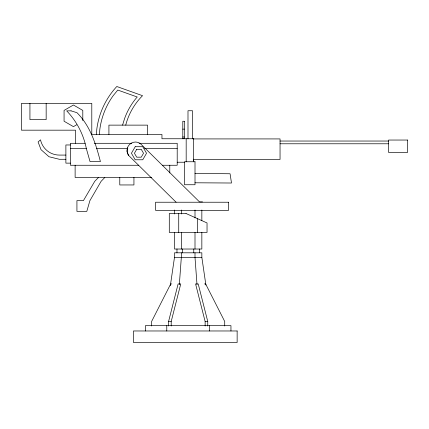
<?xml version="1.0" encoding="UTF-8"?>
<svg xmlns="http://www.w3.org/2000/svg" width="429" height="429" viewBox="0 0 429 429"><rect width="100%" height="100%" fill="white"/><g stroke="black" fill="none" stroke-linecap="round" stroke-linejoin="round"><path stroke-width="0.64" d="M96.461 134.486L96.804 129.199A77.048 77.048 0 0 1 116.795 86.508L142.541 95.688A64.366 64.366 0 0 0 125.729 125.129M99.485 134.508L99.801 129.585A74.024 74.024 0 0 1 113.176 95.683L117.782 90.063L137.242 97.008L136.363 97.968A67.385 67.385 0 0 0 124.555 118.651L122.571 125.129M179.333 284.658L181.328 257.352L181.328 252.81M127.451 147.844L127.097 151.684L128.469 155.282L176.088 202.209M170.34 285.719L174.49 257.352L174.49 252.81L201.844 252.81L201.844 257.352L205.893 285.06M168.581 326.002L168.581 321.471L178.121 283.934L180.748 283.934L171.203 321.471L171.203 326.002M104.826 177.467L101.105 181.317L89.908 200.638L86.803 211.363L76.93 211.363L76.93 200.611L83.43 200.611L94.766 181.29L98.45 177.52M76.737 124.732L73.434 126.641L64.066 121.235L64.066 110.414L73.434 105.008L82.802 110.414L82.802 120.597M182.797 129.129L184.309 129.129M182.797 136.996L184.309 136.996M193.64 138.755L161.958 138.755L161.958 134.486L91.795 134.486L91.795 103.384L21.45 103.384L21.45 130.175L75.542 130.175L75.542 143.302M193.356 138.921L280.046 138.921L280.046 159.422L193.206 159.422M280.046 141.039L388.62 141.039M85.108 143.302L70.431 143.302L70.431 165.262L138.599 165.262M94.267 143.302L131.826 143.302M139.082 143.302L177.204 143.302L177.204 165.262L162.339 165.262M280.046 143.779L388.62 143.779M70.431 144.964L65.884 144.964L65.884 163.138L70.431 163.138M70.431 148.6L86.444 148.6M96.455 148.6L127.821 148.6M144.503 148.6L177.204 148.6M65.884 155.078L59.347 155.078A19.267 19.267 0 0 1 40.508 139.838L38.09 141.935L41.023 149.667L48.997 156.735L59.347 159.288L65.884 159.288M177.204 162.232L184.534 162.232M151.78 177.434L75.123 177.434L75.123 165.262M202.509 201.866L199.48 201.866L140.17 143.409A8.5 8.5 0 0 0 128.469 155.282M174.49 257.352L201.844 257.352M171.852 283.934L170.704 283.934L151.614 321.471L151.614 326.002M204.483 283.934L205.63 283.934L224.716 321.471L224.716 326.002M168.581 321.471L171.203 321.471M207.754 321.471L198.209 283.934L195.586 283.934L205.132 321.471L207.754 321.471L207.754 326.002M195.007 182.786L231.494 183.017L230.073 173.756L195.007 173.418M197.002 284.658L195.002 257.352L195.002 252.81M230.952 330.974L230.952 325.67L145.383 325.67L145.383 330.974M209.561 325.67L209.561 330.974M205.132 321.471L205.132 326.002M201.844 210.012L201.844 220.554M201.844 232.421L201.844 249.024L174.49 249.024L174.49 232.421M199.356 249.024L199.356 252.81M197.603 218.71L197.603 232.421M195.002 210.012L195.002 217.921M195.002 232.421L195.002 249.024M193.763 249.024L193.763 252.81M193.64 159.127L193.64 161.754M193.356 138.755L193.356 161.754M192.535 138.755L192.535 110.741L187.993 110.741L187.993 138.755M186.175 138.755L186.175 161.754M182.572 249.024L182.572 252.81M181.328 210.012L181.328 213.964M181.328 232.421L181.328 249.024M178.732 213.497L178.732 232.421M176.973 249.024L176.973 252.81M174.49 210.012L174.49 213.964M169.782 165.262L169.782 172.946M166.774 325.67L166.774 330.974M147.538 134.486L147.538 125.129L108.918 125.129L108.918 134.486M133.939 177.434L133.939 184.953L119.782 184.953L119.782 177.434M46.16 103.384L46.16 119.611L29.933 119.611L29.933 103.384M135.205 146.713L131.435 153.25L135.205 159.781L142.755 159.781L146.525 153.25L142.755 146.713L135.205 146.713M136.706 149.313L134.438 153.25L136.706 157.18L141.254 157.18L143.522 153.25L141.254 149.313L136.706 149.313M71.048 110.848L66.667 110.848A75.499 75.499 0 0 1 86.347 148.6L90.031 161.588L100.413 161.588C95.887 143.967 90.219 125.847 76.973 112.698L71.048 110.848M184.309 121.257L182.797 121.257L182.797 138.513L184.309 138.513L184.309 121.257M407.55 140.042L388.62 140.042L388.62 152.461L407.55 152.461L407.55 140.042M195.007 161.754L184.524 161.754L184.524 184.743L195.007 184.743L195.007 161.754M228.577 202.231L155.555 202.231L155.555 210.344L228.577 210.344L228.577 202.231M186.036 213.497L169.294 213.497L169.294 232.421L207.035 232.421L207.035 222.957L186.036 213.497M237.14 330.974L133.451 330.974L133.451 342.492L237.14 342.492L237.14 330.974"/></g></svg>
